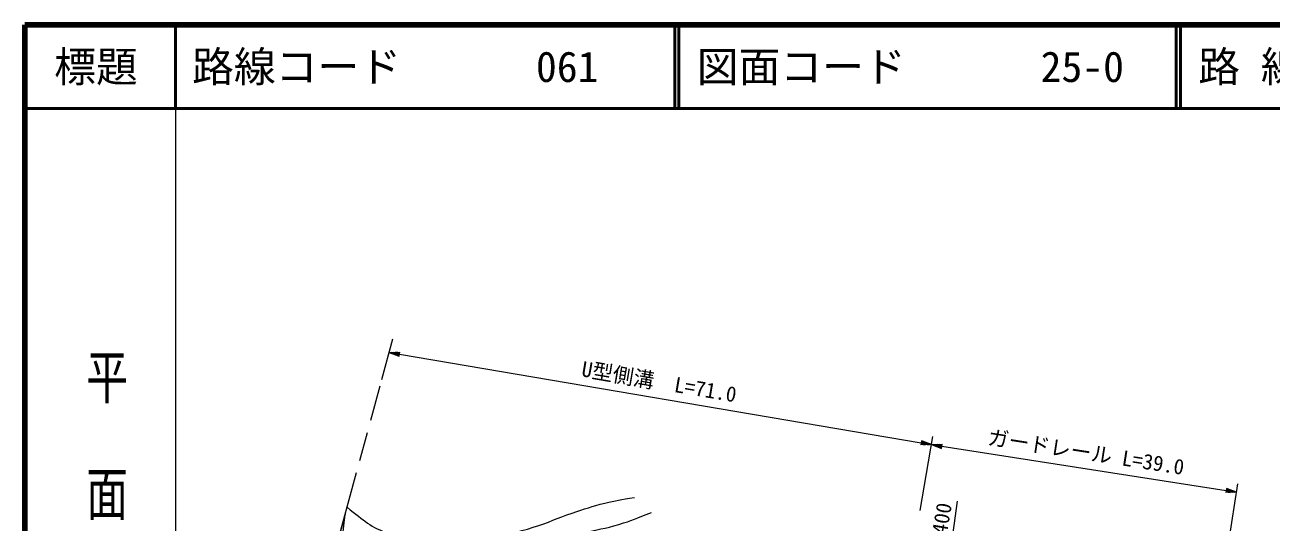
# Model space of a CAD drawing. Units: millimetres, scale not verified. Extents: x 40000 to 680000, y 20000 to 380000.
# Drawn here: x 40000 to 189096, y 320500 to 380000 of the extents above; entities that cross this region are included whole.
import ezdxf
from ezdxf.enums import TextEntityAlignment as Align

# ---------------------------------------------------------------- set-up
doc = ezdxf.new("R2010")
doc.units = ezdxf.units.MM
doc.header["$LTSCALE"] = 1000
doc.linetypes.add('CHAIN', pattern=[18.5, 12, -1.5, 3.5, -1.5])
for name, color, linetype, lineweight in [('M-BGD', 7, 'Continuous', 13), ('M-BGD-HTXT', 7, 'Continuous', 13), ('M-BMK', 2, 'CHAIN', 13), ('M-BMK-SRVR', 3, 'Continuous', 13), ('M-STR-HTXT', 7, 'Continuous', 13), ('M-TTL', 2, 'Continuous', 140), ('M-TTL-BAND', 7, 'Continuous', 13), ('M-TTL-LINE', 7, 'Continuous', 50)]:
    doc.layers.add(name, color=color, linetype=linetype, lineweight=lineweight)
doc.layers.add('M-TTL-TXT', color=7, linetype='Continuous')
doc.styles.add('@ＭＳ ゴシック', font='')
doc.styles.add('ＭＳ ゴシック', font='')
doc.styles.get('@ＭＳ ゴシック').set_extended_font_data('@MS Gothic')
doc.styles.get('ＭＳ ゴシック').set_extended_font_data('MS Gothic')

msp = doc.modelspace()

# ---------------------------------------------------------------- linework, layer by layer
at = {"layer": 'M-BGD'}
for p, q in [((78118, 320698), (78236, 320693)), ((78226, 321094), (78282, 321091))]:
    msp.add_line(p, q, dxfattribs=at)
msp.add_lwpolyline([(74337, 300448), (75918, 300377), (78323, 321452), (75249, 310149), (74332, 300386)], dxfattribs=at)
for points in [[(78546, 322273), (80611, 320658), (81368, 319880), (83550, 319123), (84740, 318710), (85435, 318535), (86683, 318361), (88323, 318132), (89260, 318085), (90916, 318107), (92778, 318132), (93823, 318295), (95657, 318615), (97704, 318972), (98833, 319284), (100822, 319885), (102675, 320445), (103642, 320969), (105479, 321578), (106988, 322079), (107827, 322391), (109373, 322764), (110748, 323095), (111242, 323179), (112929, 323441)], [(78071, 319246), (79223, 318135), (79611, 317656), (80841, 317006), (81509, 316653), (81888, 316438), (82619, 316244), (84237, 315814), (85178, 315606), (86852, 315567), (88440, 315530), (89336, 315570), (90916, 315736), (93787, 316038), (95376, 316396), (98197, 317006), (101568, 317735), (103400, 318382), (106749, 319208), (108431, 319623), (109409, 319718), (111067, 320224), (112618, 320697), (113161, 320916), (114961, 321663)]]:
    msp.add_open_spline(points, degree=3, knots=[0, 0, 0, 0, 1, 1, 1, 2, 2, 2, 3, 3, 3, 4, 4, 4, 5, 5, 5, 6, 6, 6, 7, 7, 7, 8, 8, 8, 8], dxfattribs=at)
at = {"layer": 'M-BGD-HTXT'}
msp.add_line((82705, 337564), (84031, 342440), dxfattribs=at)
at = {"layer": 'M-BMK'}
msp.add_line((71669, 296985), (82495, 336792), dxfattribs=at)
at = {"layer": 'M-BMK-SRVR'}
msp.add_line((146054, 283048), (151590, 322993), dxfattribs=at)
at = {"layer": 'M-STR-HTXT'}
for p, q in [((83586, 340802), (84860, 340839)), ((83586, 340802), (84776, 340346)), ((83586, 340802), (84818, 340592)), ((84809, 340543), (83824, 340711)), ((84826, 340642), (83840, 340809)), ((84062, 340619), (84801, 340494)), ((84095, 340817), (84835, 340691)), ((84793, 340444), (84300, 340528)), ((84843, 340740), (84350, 340824)), ((84538, 340437), (84784, 340395)), ((84605, 340831), (84851, 340789)), ((84776, 340346), (84860, 340839)), ((84818, 340592), (147227, 329975)), ((147117, 321879), (148627, 330751)), ((147269, 330222), (147185, 329729)), ((148459, 329766), (147185, 329729)), ((147440, 329736), (147193, 329778)), ((147202, 329827), (147695, 329743)), ((147949, 329751), (147210, 329877)), ((147218, 329926), (148204, 329758)), ((148459, 329766), (147227, 329975)), ((147235, 330025), (148221, 329857)), ((147983, 329948), (147244, 330074)), ((147252, 330123), (147745, 330039)), ((147507, 330130), (147260, 330172)), ((148459, 329766), (147269, 330222)), ((148459, 329766), (149733, 329820)), ((148459, 329766), (149656, 329326)), ((148459, 329766), (149694, 329573)), ((149687, 329524), (148698, 329678)), ((149702, 329623), (148714, 329777)), ((148938, 329590), (149679, 329474)), ((148969, 329787), (149710, 329672)), ((149671, 329425), (149177, 329502)), ((149717, 329721), (149223, 329798)), ((149478, 329809), (149725, 329771)), ((149656, 329326), (149733, 329820)), ((149694, 329573), (183733, 324272)), ((149416, 329414), (149663, 329376)), ((184045, 318152), (185122, 325068)), ((183772, 324519), (183695, 324025)), ((184968, 324080), (183695, 324025)), ((183949, 324036), (183702, 324074)), ((183710, 324124), (184204, 324047)), ((184459, 324058), (183718, 324173)), ((183725, 324223), (184713, 324069)), ((184968, 324080), (183733, 324272)), ((183741, 324322), (184729, 324168)), ((184490, 324256), (183748, 324371)), ((183756, 324420), (184250, 324343)), ((184011, 324431), (183764, 324470)), ((184968, 324080), (183772, 324519))]:
    msp.add_line(p, q, dxfattribs=at)
at = {"layer": 'M-TTL'}
for p, q in [((40000, 380000), (40000, 20000)), ((680000, 380000), (40000, 380000))]:
    msp.add_line(p, q, dxfattribs=at)
at = {"layer": 'M-TTL-BAND'}
msp.add_line((58000, 370000), (58000, 20000), dxfattribs=at)
at = {"layer": 'M-TTL-LINE'}
for p, q in [((58000, 380000), (58000, 370000)), ((117750, 380000), (117750, 370000)), ((118250, 380000), (118250, 370000)), ((177750, 380000), (177750, 370000)), ((178250, 380000), (178250, 370000)), ((40000, 370000), (680000, 370000))]:
    msp.add_line(p, q, dxfattribs=at)

# ---------------------------------------------------------------- texts
at = {"layer": 'M-BMK-SRVR', "style": 'ＭＳ ゴシック'}
msp.add_text('R=400', height=1833, rotation=80.364, dxfattribs=at).set_placement((148971, 316636), align=Align.MIDDLE_LEFT)
at = {"layer": 'M-STR-HTXT', "style": 'ＭＳ ゴシック'}
for s, rotation, p in [('U型側溝  L=71.0', 350.345, (115642, 335856)), ('ガードレール L=39.0', 351.148, (166735, 327425))]:
    msp.add_text(s, height=1833, rotation=rotation, dxfattribs=at).set_placement(p, align=Align.BOTTOM_CENTER)
at = {"layer": 'M-TTL-BAND', "style": '@ＭＳ ゴシック', "width": 1.4}
msp.add_text('平  面  図', height=3666, rotation=270, dxfattribs=at).set_placement((49777, 306475), align=Align.MIDDLE_RIGHT)
at = {"layer": 'M-TTL-TXT', "style": 'ＭＳ ゴシック'}
msp.add_text('標題', height=3666, dxfattribs=at).set_placement((48500, 375000), align=Align.MIDDLE_CENTER)
for s, p in [('路線コード', (60000, 375000)), ('路 線 名', (180380, 375000)), ('061', (101142, 375000)), ('図面コード', (120380, 375000)), ('25-0', (161521, 375000))]:
    msp.add_text(s, height=3666, dxfattribs=at).set_placement(p, align=Align.MIDDLE_LEFT)

doc.saveas('drawing.dxf')
